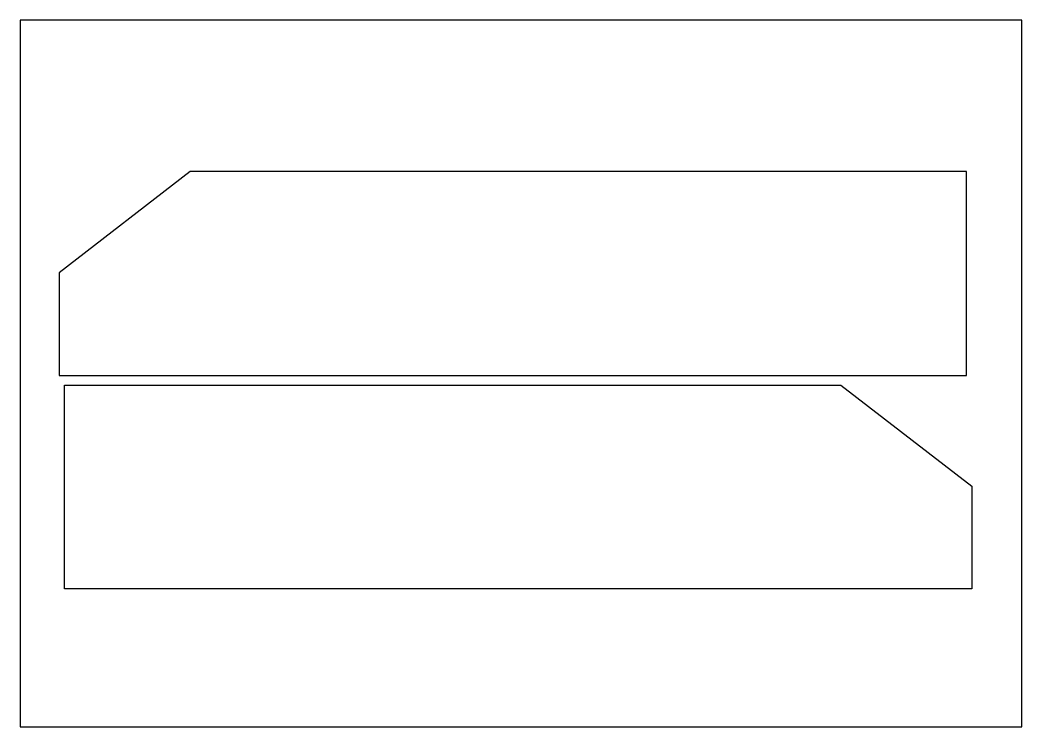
# Model space of a CAD drawing. Header units: millimetres. Extents: x 36872 to 37722, y -10510 to -9910.
import ezdxf

# ---------------------------------------------------------------- set-up
doc = ezdxf.new("R2010")
doc.units = ezdxf.units.MM
doc.header["$MEASUREMENT"] = 0
doc.layers.add('90X60', color=6, linetype='Continuous', true_color=0xff00ff)
doc.layers.add('CORTE', color=172, linetype='Continuous', true_color=0x0000bf)

msp = doc.modelspace()

# ---------------------------------------------------------------- linework, layer by layer
at = {"layer": '90X60'}
for p, q in [((37721.84, -9910.16), (36871.84, -9910.16)), ((36871.84, -9910.16), (36871.84, -10510.16)), ((37721.84, -10510.16), (37721.84, -9910.16)), ((36871.84, -10510.16), (37721.84, -10510.16))]:
    msp.add_line(p, q, dxfattribs=at)
at = {"layer": 'CORTE'}
for p, q in [((37016.08, -10038.82), (36905.11, -10124.68)), ((37674.72, -10038.82), (37016.08, -10038.82)), ((37674.72, -10211.73), (37674.72, -10038.82)), ((36905.11, -10124.68), (36905.11, -10211.73)), ((36905.11, -10211.73), (37674.72, -10211.73)), ((36909.59, -10219.94), (37568.22, -10219.94)), ((36909.59, -10392.84), (36909.59, -10219.94)), ((37568.22, -10219.94), (37679.19, -10305.79)), ((37679.19, -10305.79), (37679.19, -10392.84)), ((37679.19, -10392.84), (36909.59, -10392.84))]:
    msp.add_line(p, q, dxfattribs=at)

doc.saveas('drawing.dxf')
